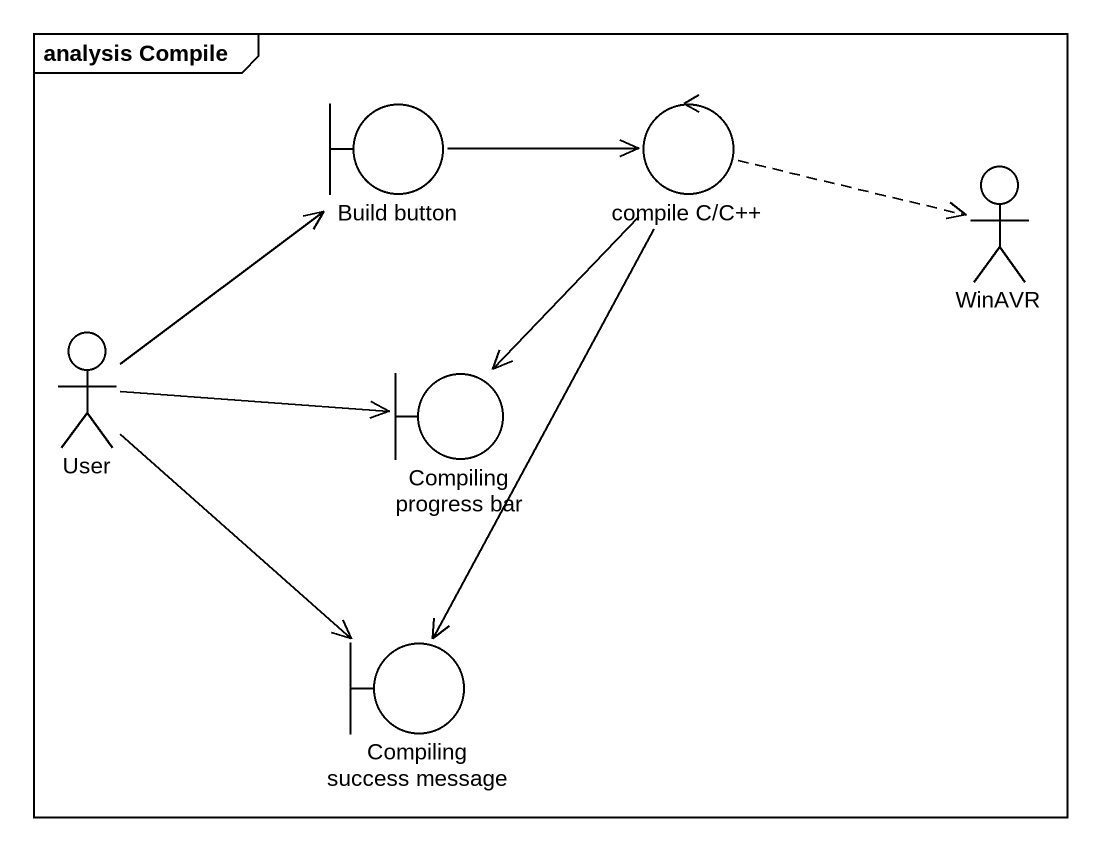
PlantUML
@startuml
mainframe analysis Compile
boundary "Build button" as Build_button
control "compile C/C++" as compile_C_C
actor WinAVR
actor User
boundary "Compiling progress bar" as Compiling_progress_bar
boundary "Compiling success message" as Compiling_success_message
Build_button -right-> compile_C_C
compile_C_C .right.> WinAVR
compile_C_C --> Compiling_progress_bar
compile_C_C --> Compiling_success_message
User -up-> Build_button
User -right-> Compiling_progress_bar
User --> Compiling_success_message
@enduml
